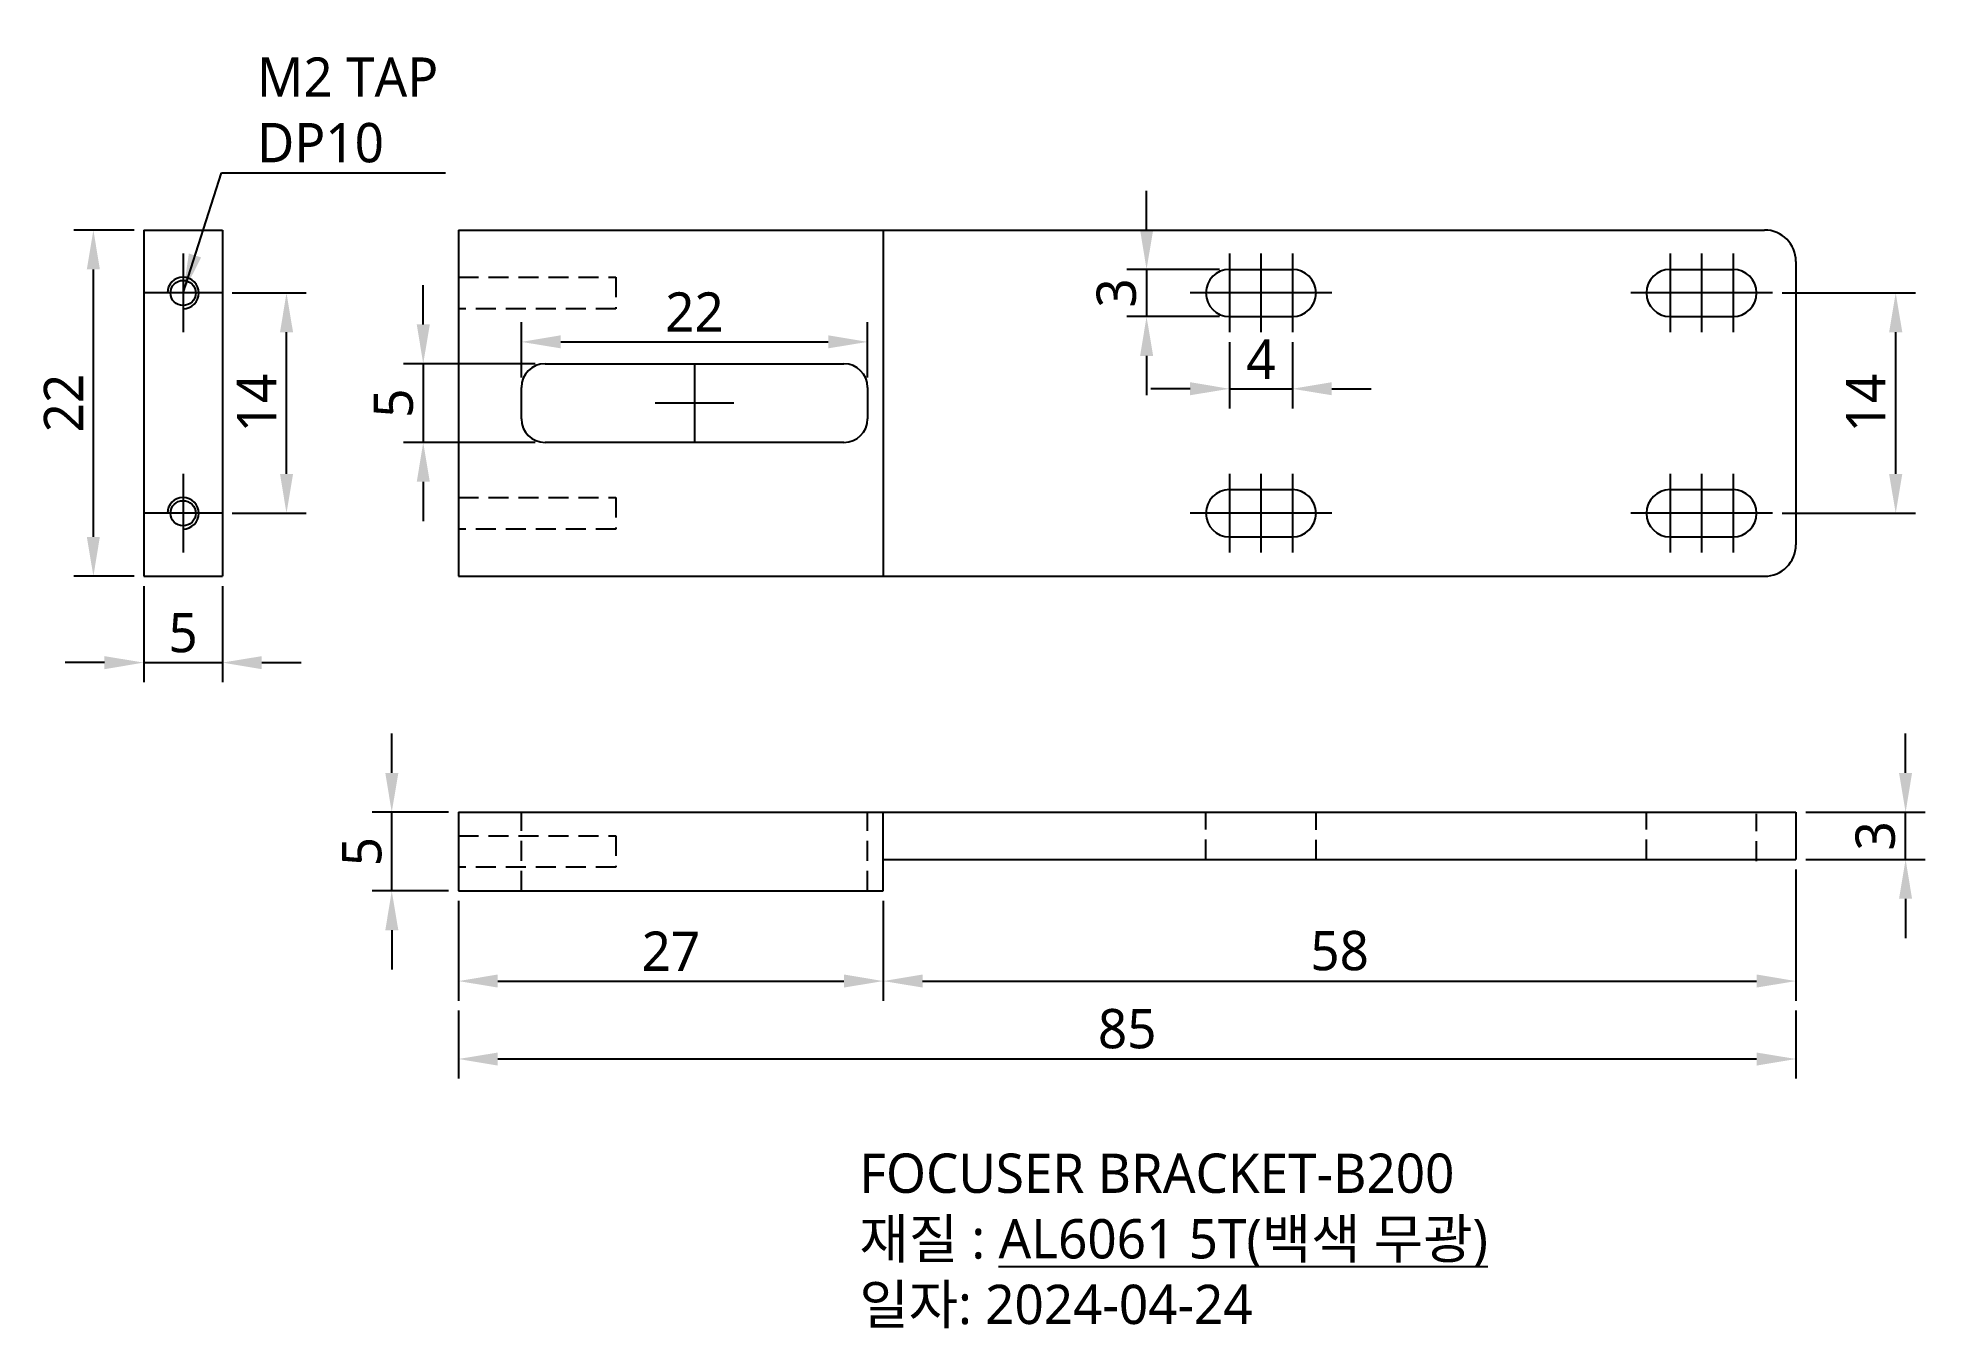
# Model space of a CAD drawing. Header units: millimetres. Extents: x 0 to 120, y -44 to 38.
import ezdxf

# ---------------------------------------------------------------- set-up
doc = ezdxf.new("R2010")
doc.units = ezdxf.units.MM
doc.linetypes.add('DASHED2', pattern=[9.525, 6.35, -3.175])
doc.styles.get("Standard").update_dxf_attribs({"font": 'malgun.ttf'})
doc.dimstyles.new('ISO-25', dxfattribs={"dimtxt": 2.5, "dimasz": 2.5, "dimexe": 1.25, "dimexo": 0.625, "dimtad": 1, "dimtxsty": 'Standard', "dimcen": 2.5, "dimadec": 0, "dimazin": 0, "dimtfac": 1, "dimtmove": 0, "dimatfit": 3, "dimfxl": 1, "dimarcsym": 0})

# ---------------------------------------------------------------- blocks, each defined once
blk = doc.blocks.new('*D576')
at = {"color": 0, "lineweight": -2}
for p, q in [((5.88, 26), (2.05, 26)), ((3.3, 6.5), (3.3, 23.5)), ((5.88, 4), (2.05, 4))]:
    blk.add_line(p, q, dxfattribs=at)
at = {"color": 0}
for points in [[(3.71, 23.5), (2.88, 23.5), (3.3, 26)], [(2.88, 6.5), (3.71, 6.5), (3.3, 4)]]:
    blk.add_solid(points, dxfattribs=at)
at = {"layer": 'Defpoints', "color": 0}
for p in [(3.3, 26), (6.5, 26), (6.5, 4)]:
    blk.add_point(p, dxfattribs=at)
at = {"color": 0, "insert": (1.4, 15), "char_height": 2.5, "attachment_point": 5, "rotation": 90}
blk.add_mtext('22', dxfattribs=at)
blk = doc.blocks.new('*D577')
at = {"color": 0, "lineweight": -2}
for p, q in [((6.5, 3.37), (6.5, -2.74)), ((11.5, 3.37), (11.5, -2.74)), ((4, -1.49), (1.5, -1.49)), ((6.5, -1.49), (11.5, -1.49)), ((14, -1.49), (16.5, -1.49))]:
    blk.add_line(p, q, dxfattribs=at)
at = {"color": 0}
for points in [[(4, -1.91), (4, -1.08), (6.5, -1.49)], [(14, -1.08), (14, -1.91), (11.5, -1.49)]]:
    blk.add_solid(points, dxfattribs=at)
at = {"layer": 'Defpoints', "color": 0}
for p in [(6.5, 4), (11.5, 4), (11.5, -1.49)]:
    blk.add_point(p, dxfattribs=at)
at = {"color": 0, "insert": (9, 0.4), "char_height": 2.5, "attachment_point": 5}
blk.add_mtext('5', dxfattribs=at)
blk = doc.blocks.new('*D578')
at = {"color": 0, "lineweight": -2}
for p, q in [((12.12, 22), (16.82, 22)), ((15.57, 10.5), (15.57, 19.5)), ((12.12, 8), (16.82, 8))]:
    blk.add_line(p, q, dxfattribs=at)
at = {"color": 0}
for points in [[(15.99, 19.5), (15.16, 19.5), (15.57, 22)], [(15.16, 10.5), (15.99, 10.5), (15.57, 8)]]:
    blk.add_solid(points, dxfattribs=at)
at = {"layer": 'Defpoints', "color": 0}
for p in [(11.5, 22), (15.57, 22), (11.5, 8)]:
    blk.add_point(p, dxfattribs=at)
at = {"color": 0, "insert": (13.67, 15), "char_height": 2.5, "attachment_point": 5, "rotation": 90}
blk.add_mtext('14', dxfattribs=at)
blk = doc.blocks.new('*D579')
at = {"color": 0, "lineweight": -2}
for p, q in [((30.5, 16.63), (30.5, 20.14)), ((52.5, 16.63), (52.5, 20.14)), ((33, 18.89), (50, 18.89))]:
    blk.add_line(p, q, dxfattribs=at)
at = {"color": 0}
for points in [[(33, 19.31), (33, 18.48), (30.5, 18.89)], [(50, 18.48), (50, 19.31), (52.5, 18.89)]]:
    blk.add_solid(points, dxfattribs=at)
at = {"layer": 'Defpoints', "color": 0}
for p in [(52.5, 18.89), (30.5, 16), (52.5, 16)]:
    blk.add_point(p, dxfattribs=at)
at = {"color": 0, "insert": (41.5, 20.79), "char_height": 2.5, "attachment_point": 5}
blk.add_mtext('22', dxfattribs=at)
blk = doc.blocks.new('*D580')
at = {"color": 0, "lineweight": -2}
for p, q in [((24.26, 20), (24.26, 22.5)), ((31.38, 17.5), (23.01, 17.5)), ((24.26, 17.5), (24.26, 12.5)), ((31.38, 12.5), (23.01, 12.5)), ((24.26, 10), (24.26, 7.5))]:
    blk.add_line(p, q, dxfattribs=at)
at = {"color": 0}
for points in [[(23.85, 20), (24.68, 20), (24.26, 17.5)], [(24.68, 10), (23.85, 10), (24.26, 12.5)]]:
    blk.add_solid(points, dxfattribs=at)
at = {"layer": 'Defpoints', "color": 0}
for p in [(32, 17.5), (24.26, 12.5), (32, 12.5)]:
    blk.add_point(p, dxfattribs=at)
at = {"color": 0, "insert": (22.37, 15), "char_height": 2.5, "attachment_point": 5, "rotation": 90}
blk.add_mtext('5', dxfattribs=at)
blk = doc.blocks.new('*D586')
at = {"color": 0, "lineweight": -2}
for p, q in [((26.5, -16.63), (26.5, -22.98)), ((53.5, -16.63), (53.5, -22.98)), ((29, -21.73), (51, -21.73))]:
    blk.add_line(p, q, dxfattribs=at)
at = {"color": 0}
for points in [[(29, -21.31), (29, -22.14), (26.5, -21.73)], [(51, -22.14), (51, -21.31), (53.5, -21.73)]]:
    blk.add_solid(points, dxfattribs=at)
at = {"layer": 'Defpoints', "color": 0}
for p in [(26.5, -16), (53.5, -16), (53.5, -21.73)]:
    blk.add_point(p, dxfattribs=at)
at = {"color": 0, "insert": (40, -19.83), "char_height": 2.5, "attachment_point": 5}
blk.add_mtext('27', dxfattribs=at)
blk = doc.blocks.new('*D587')
at = {"color": 0, "lineweight": -2}
for p, q in [((111.5, -14.63), (111.5, -22.98)), ((53.5, -16.63), (53.5, -22.98)), ((56, -21.73), (109, -21.73))]:
    blk.add_line(p, q, dxfattribs=at)
at = {"color": 0}
for points in [[(56, -21.31), (56, -22.14), (53.5, -21.73)], [(109, -22.14), (109, -21.31), (111.5, -21.73)]]:
    blk.add_solid(points, dxfattribs=at)
at = {"layer": 'Defpoints', "color": 0}
for p in [(111.5, -14), (53.5, -16), (111.5, -21.73)]:
    blk.add_point(p, dxfattribs=at)
at = {"color": 0, "insert": (82.5, -19.81), "char_height": 2.5, "attachment_point": 5}
blk.add_mtext('58', dxfattribs=at)
blk = doc.blocks.new('*D588')
at = {"color": 0, "lineweight": -2}
for p, q in [((26.5, -23.6), (26.5, -27.93)), ((111.5, -23.6), (111.5, -27.93)), ((29, -26.68), (109, -26.68))]:
    blk.add_line(p, q, dxfattribs=at)
at = {"color": 0}
for points in [[(29, -26.27), (29, -27.1), (26.5, -26.68)], [(109, -27.1), (109, -26.27), (111.5, -26.68)]]:
    blk.add_solid(points, dxfattribs=at)
at = {"layer": 'Defpoints', "color": 0}
for p in [(26.5, -22.98), (111.5, -22.98), (111.5, -26.68)]:
    blk.add_point(p, dxfattribs=at)
at = {"color": 0, "insert": (69, -24.77), "char_height": 2.5, "attachment_point": 5}
blk.add_mtext('85', dxfattribs=at)
blk = doc.blocks.new('*D589')
at = {"color": 0, "lineweight": -2}
for p, q in [((22.26, -8.5), (22.26, -6)), ((25.87, -11), (21.01, -11)), ((22.26, -16), (22.26, -11)), ((25.87, -16), (21.01, -16)), ((22.26, -18.5), (22.26, -21))]:
    blk.add_line(p, q, dxfattribs=at)
at = {"color": 0}
for points in [[(21.85, -8.5), (22.68, -8.5), (22.26, -11)], [(22.68, -18.5), (21.85, -18.5), (22.26, -16)]]:
    blk.add_solid(points, dxfattribs=at)
at = {"layer": 'Defpoints', "color": 0}
for p in [(22.26, -11), (26.5, -11), (26.5, -16)]:
    blk.add_point(p, dxfattribs=at)
at = {"color": 0, "insert": (20.37, -13.5), "char_height": 2.5, "attachment_point": 5, "rotation": 90}
blk.add_mtext('5', dxfattribs=at)
blk = doc.blocks.new('*D602')
at = {"color": 0, "lineweight": -2}
for p, q in [((118.47, -8.5), (118.47, -6)), ((112.12, -11), (119.72, -11)), ((118.47, -14), (118.47, -11)), ((112.12, -14), (119.72, -14)), ((118.47, -16.5), (118.47, -19))]:
    blk.add_line(p, q, dxfattribs=at)
at = {"color": 0}
for points in [[(118.05, -8.5), (118.88, -8.5), (118.47, -11)], [(118.88, -16.5), (118.05, -16.5), (118.47, -14)]]:
    blk.add_solid(points, dxfattribs=at)
at = {"layer": 'Defpoints', "color": 0}
for p in [(111.5, -11), (118.47, -11), (111.5, -14)]:
    blk.add_point(p, dxfattribs=at)
at = {"color": 0, "insert": (116.55, -12.5), "char_height": 2.5, "attachment_point": 5, "rotation": 90}
blk.add_mtext('3', dxfattribs=at)
blk = doc.blocks.new('*D603')
at = {"color": 0, "lineweight": -2}
for p, q in [((110.62, 22), (119.09, 22)), ((117.84, 10.5), (117.84, 19.5)), ((110.62, 8), (119.09, 8))]:
    blk.add_line(p, q, dxfattribs=at)
at = {"color": 0}
for points in [[(118.26, 19.5), (117.42, 19.5), (117.84, 22)], [(117.42, 10.5), (118.26, 10.5), (117.84, 8)]]:
    blk.add_solid(points, dxfattribs=at)
at = {"layer": 'Defpoints', "color": 0}
for p in [(110, 22), (117.84, 22), (110, 8)]:
    blk.add_point(p, dxfattribs=at)
at = {"color": 0, "insert": (115.94, 15), "char_height": 2.5, "attachment_point": 5, "rotation": 90}
blk.add_mtext('14', dxfattribs=at)
blk = doc.blocks.new('*D604')
at = {"color": 0, "lineweight": -2}
for p, q in [((75.5, 18.88), (75.5, 14.66)), ((79.5, 18.88), (79.5, 14.66)), ((73, 15.91), (70.5, 15.91)), ((75.5, 15.91), (79.5, 15.91)), ((82, 15.91), (84.5, 15.91))]:
    blk.add_line(p, q, dxfattribs=at)
at = {"color": 0}
for points in [[(73, 15.5), (73, 16.33), (75.5, 15.91)], [(82, 16.33), (82, 15.5), (79.5, 15.91)]]:
    blk.add_solid(points, dxfattribs=at)
at = {"layer": 'Defpoints', "color": 0}
for p in [(75.5, 19.5), (79.5, 19.5), (79.5, 15.91)]:
    blk.add_point(p, dxfattribs=at)
at = {"color": 0, "insert": (77.5, 17.79), "char_height": 2.5, "attachment_point": 5}
blk.add_mtext('4', dxfattribs=at)
blk = doc.blocks.new('*D605')
at = {"color": 0, "lineweight": -2}
for p, q in [((70.23, 26), (70.23, 28.5)), ((74.87, 23.5), (68.98, 23.5)), ((70.23, 23.5), (70.23, 20.5)), ((74.87, 20.5), (68.98, 20.5)), ((70.23, 18), (70.23, 15.5))]:
    blk.add_line(p, q, dxfattribs=at)
at = {"color": 0}
for points in [[(69.82, 26), (70.65, 26), (70.23, 23.5)], [(70.65, 18), (69.82, 18), (70.23, 20.5)]]:
    blk.add_solid(points, dxfattribs=at)
at = {"layer": 'Defpoints', "color": 0}
for p in [(75.5, 23.5), (70.23, 20.5), (75.5, 20.5)]:
    blk.add_point(p, dxfattribs=at)
at = {"color": 0, "insert": (68.32, 22), "char_height": 2.5, "attachment_point": 5, "rotation": 90}
blk.add_mtext('3', dxfattribs=at)

msp = doc.modelspace()

# ---------------------------------------------------------------- linework, layer by layer
for p, q in [((6.5, 26), (6.5, 4)), ((6.5, 26), (11.5, 26)), ((11.5, 26), (11.5, 4)), ((26.5, 26), (26.5, 4)), ((26.5, 26), (109.5, 26)), ((53.5, 26), (53.5, 4)), ((111.5, 24), (111.5, 6)), ((75.5, 23.5), (79.5, 23.5)), ((103.5, 23.5), (107.5, 23.5)), ((75.5, 20.5), (79.5, 20.5)), ((103.5, 20.5), (107.5, 20.5)), ((32, 17.5), (51, 17.5)), ((30.5, 14), (30.5, 16)), ((52.5, 16), (52.5, 14)), ((51, 12.5), (32, 12.5)), ((75.5, 9.5), (79.5, 9.5)), ((103.5, 9.5), (107.5, 9.5)), ((75.5, 6.5), (79.5, 6.5)), ((103.5, 6.5), (107.5, 6.5)), ((6.5, 4), (11.5, 4)), ((26.5, 4), (109.5, 4)), ((26.5, -11), (111.5, -11)), ((26.5, -11), (26.5, -16)), ((53.5, -16), (53.5, -11)), ((111.5, -11), (111.5, -14)), ((53.5, -14), (111.5, -14)), ((26.5, -16), (53.5, -16))]:
    msp.add_line(p, q)
at = {"color": 1}
for p, q in [((9, 24.5), (9, 19.5)), ((75.5, 24.5), (75.5, 19.5)), ((77.5, 24.5), (77.5, 19.5)), ((79.5, 24.5), (79.5, 19.5)), ((103.5, 24.5), (103.5, 19.5)), ((105.5, 24.5), (105.5, 19.5)), ((107.5, 24.5), (107.5, 19.5)), ((11.5, 22), (6.5, 22)), ((78, 22), (73, 22)), ((80, 22), (75, 22)), ((82, 22), (77, 22)), ((106, 22), (101, 22)), ((108, 22), (103, 22)), ((110, 22), (105, 22)), ((41.5, 17.5), (41.5, 12.5)), ((44, 15), (39, 15)), ((9, 10.5), (9, 5.5)), ((75.5, 10.5), (75.5, 5.5)), ((77.5, 10.5), (77.5, 5.5)), ((79.5, 10.5), (79.5, 5.5)), ((103.5, 10.5), (103.5, 5.5)), ((105.5, 10.5), (105.5, 5.5)), ((107.5, 10.5), (107.5, 5.5)), ((11.5, 8), (6.5, 8)), ((78, 8), (73, 8)), ((80, 8), (75, 8)), ((82, 8), (77, 8)), ((106, 8), (101, 8)), ((108, 8), (103, 8)), ((110, 8), (105, 8))]:
    msp.add_line(p, q, dxfattribs=at)
at = {"color": 4, "linetype": 'DASHED2', "ltscale": 0.2}
for p, q in [((26.5, 23), (36.5, 23)), ((36.5, 23), (36.5, 21)), ((36.5, 21), (26.5, 21)), ((26.5, 9), (36.5, 9)), ((36.5, 9), (36.5, 7)), ((36.5, 7), (26.5, 7)), ((30.5, -16), (30.5, -11)), ((52.5, -16), (52.5, -11)), ((74, -14), (74, -11)), ((81, -14.024), (81, -11)), ((102, -14), (102, -11)), ((109, -14.099), (109, -11.099)), ((26.5, -12.5), (36.5, -12.5)), ((36.5, -12.5), (36.5, -14.5)), ((36.5, -14.5), (26.5, -14.5))]:
    msp.add_line(p, q, dxfattribs=at)
for centre in [(9, 22), (9, 8)]:
    msp.add_circle(centre, 0.8)
for centre, radius, start, end in [((109.5, 24), 2, 0, 90), ((75.5, 22), 1.5, 90, 270), ((79.5, 22), 1.5, 270, 90), ((103.5, 22), 1.5, 90, 270), ((107.5, 22), 1.5, 270, 90), ((32, 16), 1.5, 90, 180), ((51, 16), 1.5, 0, 90), ((32, 14), 1.5, 180, 270), ((51, 14), 1.5, 270, 0), ((75.5, 8), 1.5, 90, 270), ((79.5, 8), 1.5, 270, 90), ((103.5, 8), 1.5, 90, 270), ((107.5, 8), 1.5, 270, 90), ((109.5, 6), 2, 270, 0)]:
    msp.add_arc(centre, radius, start, end)
at = {"color": 4}
for centre in [(9, 22), (9, 8)]:
    msp.add_arc(centre, 1, 270, 180, dxfattribs=at)

# ---------------------------------------------------------------- texts
at = {"color": 1, "insert": (13.692, 30.266), "char_height": 2.5, "attachment_point": 7, "bg_fill": 2}
msp.add_mtext('M2 TAP\\PDP10', dxfattribs=at)
at = {"insert": (51.98, -32.69), "char_height": 2.5, "width": 65.80502, "attachment_point": 1}
msp.add_mtext('{\\f맑은 고딕|b0|i0|c129|p50;FOCUSER BRACKET-B200\\P재질 : \\LAL6061 5T(백색 무광)\\P\\l일자: 2024-04-24}', dxfattribs=at)

# ---------------------------------------------------------------- dimensions: what is measured, and where the dimension line sits
at = {"color": 1}
for base, p1, p2, picture, middle in [((70.235, 20.5), (75.5, 23.5), (75.5, 20.5), '*D605', (68.318, 22)), ((3.298, 26), (6.5, 4), (6.5, 26), '*D576', (1.403, 15)), ((15.573, 22), (11.5, 8), (11.5, 22), '*D578', (13.671, 15)), ((24.264, 12.5), (32, 17.5), (32, 12.5), '*D580', (22.367, 15)), ((117.84, 22), (110, 8), (110, 22), '*D603', (115.938, 15)), ((22.264, -11), (26.5, -16), (26.5, -11), '*D589', (20.368, -13.5)), ((118.468, -11), (111.5, -14), (111.5, -11), '*D602', (116.551, -12.5))]:
    dim = msp.add_linear_dim(base=base, p1=p1, p2=p2, angle=90, dimstyle='ISO-25', dxfattribs=at)
    dim.commit()
    dim.dimension.update_dxf_attribs({"geometry": picture, "text_midpoint": middle})
for base, p1, p2, picture, middle in [((52.5, 18.894), (30.5, 16), (52.5, 16), '*D579', (41.5, 20.789)), ((79.5, 15.914), (75.5, 19.5), (79.5, 19.5), '*D604', (77.5, 17.789)), ((11.5, -1.493), (6.5, 4), (11.5, 4), '*D577', (9, 0.404)), ((111.5, -21.728), (53.5, -16), (111.5, -14), '*D587', (82.5, -19.812)), ((53.5, -21.728), (26.5, -16), (53.5, -16), '*D586', (40, -19.833)), ((111.5, -26.683), (26.5, -22.978), (111.5, -22.978), '*D588', (69, -24.767))]:
    dim = msp.add_linear_dim(base=base, p1=p1, p2=p2, dimstyle='ISO-25', dxfattribs=at)
    dim.commit()
    dim.dimension.update_dxf_attribs({"geometry": picture, "text_midpoint": middle})

# ---------------------------------------------------------------- next in the draw order: leaders
at = {"color": 1, "annotation_type": 0, "has_hookline": 1, "hookline_direction": 0, "text_width": 11.982}
msp.add_leader([(9, 22), (11.43, 29.641), (13.067, 29.641)], dimstyle='ISO-25', dxfattribs=at)

doc.saveas('drawing.dxf')
